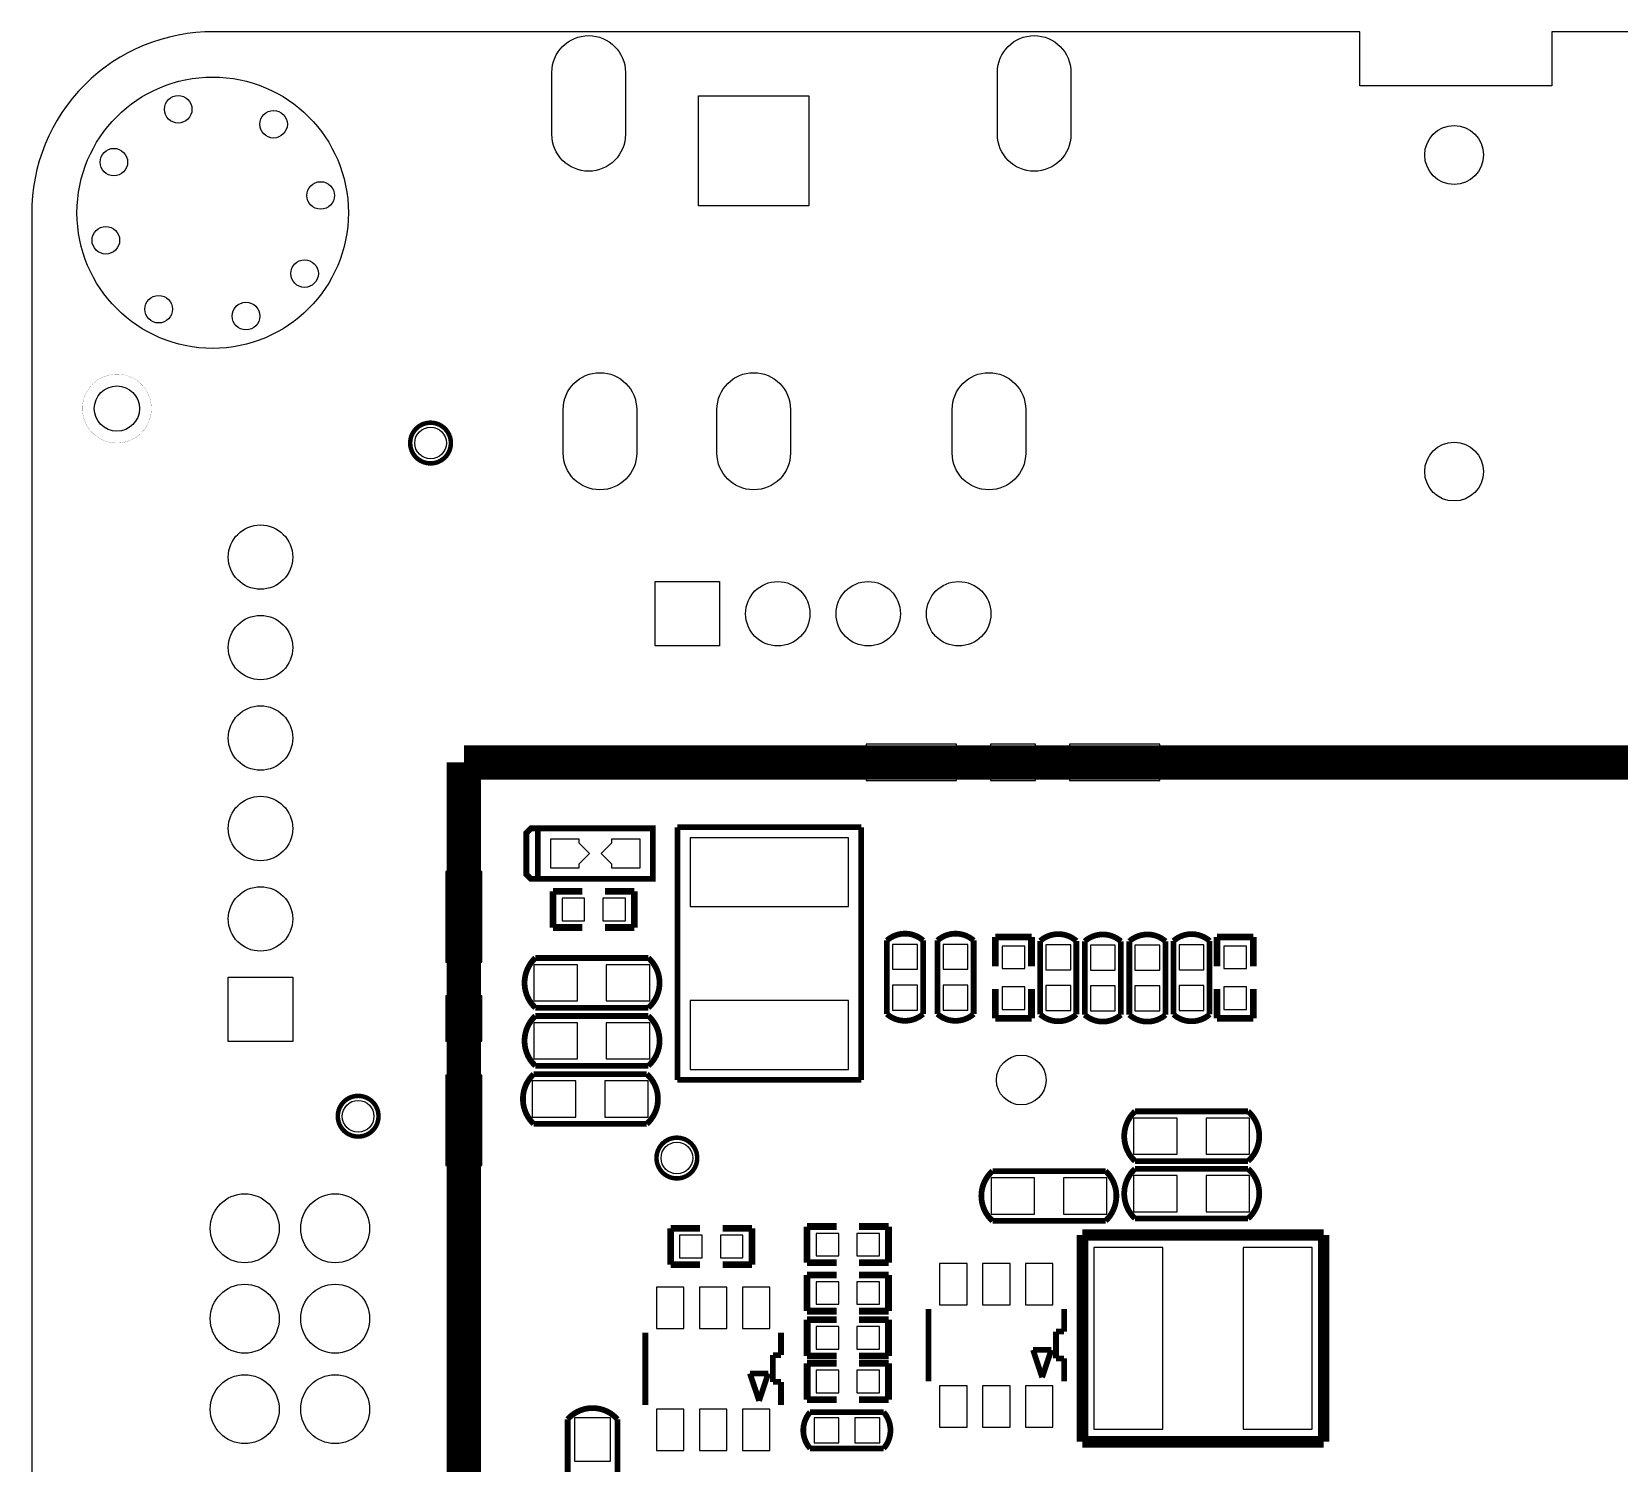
# Model space of a CAD drawing. Extents: x -3 to 180, y 0 to 107.
# Drawn here: x -3 to 32.1, y 75.41 to 107.06 of the extents above; entities that cross this region are included whole.
import ezdxf

# ---------------------------------------------------------------- set-up
doc = ezdxf.new("R2010")
doc.units = 0
doc.header["$MEASUREMENT"] = 0
for name, color, linetype in [('BG_OUTLINE', 254, 'CONTINUOUS'), ('BG_SILKSCREEN_BOTTOM', 141, 'CONTINUOUS'), ('PG_SILKSCREEN_BOTTOM', 85, 'CONTINUOUS'), ('PIN_BOTTOM', 5, 'CONTINUOUS')]:
    doc.layers.add(name, color=color, linetype=linetype)

msp = doc.modelspace()

# ---------------------------------------------------------------- linework, layer by layer
at = {"layer": 'BG_OUTLINE'}
msp.add_lwpolyline([(-2.999994, 103.031341), (-2.999994, 3.991813, 0.414214), (0.991819, 0), (176.017809, 0, 0.378859), (179.786788, 3.768979), (179.786788, 102.98717, 0.42493), (175.712984, 107.061), (166.5478, 107.060975), (166.5478, 97.5868), (152.3746, 97.5868), (152.3746, 107.060949), (46.3042, 107.06067), (46.3042, 105.8672), (42.0624, 105.8672), (42.0624, 107.06067), (30.607, 107.060644), (30.607, 105.8672), (26.3652, 105.8672), (26.3652, 107.060644), (1.029665, 107.060619, 0.418755)], format="xyb", close=True, dxfattribs=at)
at = {"layer": 'BG_SILKSCREEN_BOTTOM'}
for points in [[(125.9332, 90.9066, 0.762, 0.762, 0), (6.5532, 90.9066, 0.762, 0.762, 0)], [(6.5532, 90.9066, 0.762, 0.762, 0), (6.5532, 12.5984, 0.762, 0.762, 0)]]:
    msp.add_lwpolyline(points, format="xyseb", dxfattribs=at)
at = {"layer": 'PG_SILKSCREEN_BOTTOM'}
for points in [[(-0.3556, 98.7298, 0.003302, 0.003302, 1), (-1.8796, 98.7298, 0.003302, 0.003302, 1), (-0.3556, 98.7298, 0.003302, 0.003302, 0)], [(6.266688, 97.9678, 0.100101, 0.100101, 1), (5.366512, 97.9678, 0.100101, 0.100101, 1), (6.266688, 97.9678, 0.100101, 0.100101, 0)], [(8.18896, 89.44864, 0.127, 0.127, 0), (8.03656, 89.44864, 0.127, 0.127, 0), (7.93496, 89.34704, 0.127, 0.127, 0), (7.93496, 88.88984, 0.127, 0.127, 0)], [(8.18896, 88.33104, 0.127, 0.127, 0), (8.18896, 89.44864, 0.127, 0.127, 0), (10.72896, 89.44864, 0.127, 0.127, 0), (10.72896, 88.33104, 0.127, 0.127, 0), (8.18896, 88.33104, 0.127, 0.127, 0)], [(15.33906, 89.47404, 0.127, 0.127, 0), (11.27506, 89.47404, 0.127, 0.127, 0)], [(11.27506, 89.47404, 0.127, 0.127, 0), (11.27506, 83.88604, 0.127, 0.127, 0)], [(15.33906, 83.88604, 0.127, 0.127, 0), (15.33906, 89.47404, 0.127, 0.127, 0)], [(8.18896, 88.33104, 0.127, 0.127, 0), (8.03656, 88.33104, 0.127, 0.127, 0), (7.93496, 88.43264, 0.127, 0.127, 0), (7.93496, 88.88984, 0.127, 0.127, 0)], [(8.523503, 88.055399, 0.150089, 0.150089, 0), (8.523503, 87.255401, 0.150089, 0.150089, 0)], [(9.173489, 88.055399, 0.150089, 0.150089, 0), (8.523503, 88.055399, 0.150089, 0.150089, 0)], [(9.673311, 88.055399, 0.150089, 0.150089, 0), (10.323297, 88.055399, 0.150089, 0.150089, 0)], [(10.323297, 88.055399, 0.150089, 0.150089, 0), (10.323297, 87.255401, 0.150089, 0.150089, 0)], [(8.523503, 87.255401, 0.150089, 0.150089, 0), (9.173489, 87.255401, 0.150089, 0.150089, 0)], [(10.323297, 87.255401, 0.150089, 0.150089, 0), (9.673311, 87.255401, 0.150089, 0.150089, 0)], [(15.906801, 86.406711, 0.127, 0.127, 0), (15.906801, 86.9696, 0.127, 0.127, -0.37791), (16.706799, 86.9696, 0.127, 0.127, 0)], [(17.024401, 86.406711, 0.127, 0.127, 0), (17.024401, 86.9696, 0.127, 0.127, -0.37791), (17.824399, 86.9696, 0.127, 0.127, 0)], [(18.304561, 87.046537, 0.150089, 0.150089, 0), (19.104559, 87.046537, 0.150089, 0.150089, 0)], [(18.304561, 86.396551, 0.150089, 0.150089, 0), (18.304561, 87.046537, 0.150089, 0.150089, 0)], [(19.104559, 87.046537, 0.150089, 0.150089, 0), (19.104559, 86.396551, 0.150089, 0.150089, 0)], [(19.295161, 86.396551, 0.127, 0.127, 0), (19.295161, 86.95944, 0.127, 0.127, -0.37791), (20.095159, 86.95944, 0.127, 0.127, 0)], [(20.279893, 86.388626, 0.127, 0.127, 0), (20.279893, 86.951515, 0.127, 0.127, -0.37791), (21.079892, 86.951515, 0.127, 0.127, 0)], [(21.266201, 86.388677, 0.127, 0.127, 0), (21.266201, 86.951566, 0.127, 0.127, -0.37791), (22.066199, 86.951566, 0.127, 0.127, 0)], [(22.241561, 86.396652, 0.127, 0.127, 0), (22.241561, 86.959542, 0.127, 0.127, -0.37791), (23.041559, 86.959542, 0.127, 0.127, 0)], [(23.206761, 87.046613, 0.150089, 0.150089, 0), (23.206761, 86.396627, 0.150089, 0.150089, 0)], [(24.006759, 87.046613, 0.150089, 0.150089, 0), (23.206761, 87.046613, 0.150089, 0.150089, 0)], [(24.006759, 86.396627, 0.150089, 0.150089, 0), (24.006759, 87.046613, 0.150089, 0.150089, 0)], [(16.706799, 86.9696, 0.127, 0.127, 0), (16.706799, 86.406711, 0.127, 0.127, 0)], [(17.824399, 86.9696, 0.127, 0.127, 0), (17.824399, 86.406711, 0.127, 0.127, 0)], [(20.095159, 86.95944, 0.127, 0.127, 0), (20.095159, 86.396551, 0.127, 0.127, 0)], [(21.079892, 86.951515, 0.127, 0.127, 0), (21.079892, 86.388626, 0.127, 0.127, 0)], [(22.066199, 86.951566, 0.127, 0.127, 0), (22.066199, 86.388677, 0.127, 0.127, 0)], [(23.041559, 86.959542, 0.127, 0.127, 0), (23.041559, 86.396652, 0.127, 0.127, 0)], [(8.132877, 85.48243, 0.127, 0.127, -0.432734), (8.132877, 86.58225, 0.127, 0.127, 0)], [(8.132877, 86.58225, 0.127, 0.127, 0), (10.632694, 86.58225, 0.127, 0.127, -0.450474), (10.632694, 85.48243, 0.127, 0.127, 0)], [(16.706799, 86.406711, 0.127, 0.127, 0), (16.706799, 85.344, 0.127, 0.127, -0.37791), (15.906801, 85.344, 0.127, 0.127, 0)], [(15.906801, 85.344, 0.127, 0.127, 0), (15.906801, 86.406711, 0.127, 0.127, 0)], [(17.824399, 86.406711, 0.127, 0.127, 0), (17.824399, 85.344, 0.127, 0.127, -0.37791), (17.024401, 85.344, 0.127, 0.127, 0)], [(17.024401, 85.344, 0.127, 0.127, 0), (17.024401, 86.406711, 0.127, 0.127, 0)], [(20.095159, 86.396551, 0.127, 0.127, 0), (20.095159, 85.33384, 0.127, 0.127, -0.37791), (19.295161, 85.33384, 0.127, 0.127, 0)], [(19.295161, 85.33384, 0.127, 0.127, 0), (19.295161, 86.396551, 0.127, 0.127, 0)], [(21.079892, 86.388626, 0.127, 0.127, 0), (21.079892, 85.325915, 0.127, 0.127, -0.37791), (20.279893, 85.325915, 0.127, 0.127, 0)], [(20.279893, 85.325915, 0.127, 0.127, 0), (20.279893, 86.388626, 0.127, 0.127, 0)], [(22.066199, 86.388677, 0.127, 0.127, 0), (22.066199, 85.325966, 0.127, 0.127, -0.37791), (21.266201, 85.325966, 0.127, 0.127, 0)], [(21.266201, 85.325966, 0.127, 0.127, 0), (21.266201, 86.388677, 0.127, 0.127, 0)], [(23.041559, 86.396652, 0.127, 0.127, 0), (23.041559, 85.333942, 0.127, 0.127, -0.37791), (22.241561, 85.333942, 0.127, 0.127, 0)], [(22.241561, 85.333942, 0.127, 0.127, 0), (22.241561, 86.396652, 0.127, 0.127, 0)], [(18.304561, 85.896729, 0.150089, 0.150089, 0), (18.304561, 85.246743, 0.150089, 0.150089, 0)], [(19.104559, 85.246743, 0.150089, 0.150089, 0), (19.104559, 85.896729, 0.150089, 0.150089, 0)], [(23.206761, 85.24682, 0.150089, 0.150089, 0), (23.206761, 85.896806, 0.150089, 0.150089, 0)], [(24.006759, 85.896806, 0.150089, 0.150089, 0), (24.006759, 85.24682, 0.150089, 0.150089, 0)], [(8.132851, 84.19973, 0.127, 0.127, -0.432734), (8.132851, 85.29955, 0.127, 0.127, 0)], [(8.132851, 85.29955, 0.127, 0.127, 0), (10.632669, 85.29955, 0.127, 0.127, -0.450474), (10.632669, 84.19973, 0.127, 0.127, 0)], [(10.632694, 85.48243, 0.127, 0.127, 0), (8.132877, 85.48243, 0.127, 0.127, 0)], [(18.304561, 85.246743, 0.150089, 0.150089, 0), (19.104559, 85.246743, 0.150089, 0.150089, 0)], [(24.006759, 85.24682, 0.150089, 0.150089, 0), (23.206761, 85.24682, 0.150089, 0.150089, 0)], [(10.632669, 84.19973, 0.127, 0.127, 0), (8.132851, 84.19973, 0.127, 0.127, 0)], [(8.097291, 82.91449, 0.127, 0.127, -0.432734), (8.097291, 84.01431, 0.127, 0.127, 0)], [(8.097291, 84.01431, 0.127, 0.127, 0), (10.597109, 84.01431, 0.127, 0.127, -0.450474), (10.597109, 82.91449, 0.127, 0.127, 0)], [(11.27506, 83.88604, 0.127, 0.127, 0), (15.33906, 83.88604, 0.127, 0.127, 0)], [(4.666488, 83.0834, 0.100101, 0.100101, 1), (3.766312, 83.0834, 0.100101, 0.100101, 1), (4.666488, 83.0834, 0.100101, 0.100101, 0)], [(21.391651, 82.091479, 0.127, 0.127, -0.432734), (21.391651, 83.191299, 0.127, 0.127, 0)], [(21.391651, 83.191299, 0.127, 0.127, 0), (23.891469, 83.191299, 0.127, 0.127, -0.450474), (23.891469, 82.091479, 0.127, 0.127, 0)], [(10.597109, 82.91449, 0.127, 0.127, 0), (8.097291, 82.91449, 0.127, 0.127, 0)], [(11.712448, 82.15884, 0.100101, 0.100101, 1), (10.812272, 82.15884, 0.100101, 0.100101, 1), (11.712448, 82.15884, 0.100101, 0.100101, 0)], [(23.891469, 82.091479, 0.127, 0.127, 0), (21.391651, 82.091479, 0.127, 0.127, 0)], [(20.741869, 80.770781, 0.127, 0.127, 0), (18.242051, 80.770781, 0.127, 0.127, -0.450474), (18.242051, 81.870601, 0.127, 0.127, 0)], [(18.242051, 81.870601, 0.127, 0.127, 0), (20.741869, 81.870601, 0.127, 0.127, 0)], [(20.741869, 81.870601, 0.127, 0.127, -0.432734), (20.741869, 80.770781, 0.127, 0.127, 0)], [(21.391651, 80.821581, 0.127, 0.127, -0.432734), (21.391651, 81.921401, 0.127, 0.127, 0)], [(21.391651, 81.921401, 0.127, 0.127, 0), (23.891469, 81.921401, 0.127, 0.127, -0.450474), (23.891469, 80.821581, 0.127, 0.127, 0)], [(23.891469, 80.821581, 0.127, 0.127, 0), (21.391651, 80.821581, 0.127, 0.127, 0)], [(11.124336, 80.602963, 0.150089, 0.150089, 0), (11.124336, 79.802965, 0.150089, 0.150089, 0)], [(11.774322, 80.602963, 0.150089, 0.150089, 0), (11.124336, 80.602963, 0.150089, 0.150089, 0)], [(12.274144, 80.602963, 0.150089, 0.150089, 0), (12.92413, 80.602963, 0.150089, 0.150089, 0)], [(12.92413, 80.602963, 0.150089, 0.150089, 0), (12.92413, 79.802965, 0.150089, 0.150089, 0)], [(14.142212, 80.644136, 0.150089, 0.150089, 0), (14.142212, 79.844138, 0.150089, 0.150089, 0)], [(14.792198, 80.644136, 0.150089, 0.150089, 0), (14.142212, 80.644136, 0.150089, 0.150089, 0)], [(15.292019, 80.644136, 0.150089, 0.150089, 0), (15.942005, 80.644136, 0.150089, 0.150089, 0)], [(15.942005, 80.644136, 0.150089, 0.150089, 0), (15.942005, 79.844138, 0.150089, 0.150089, 0)], [(20.229474, 80.45704, 0.254, 0.254, 0), (25.563474, 80.45704, 0.254, 0.254, 0)], [(20.229474, 75.88504, 0.254, 0.254, 0), (20.229474, 80.45704, 0.254, 0.254, 0)], [(25.563474, 80.45704, 0.254, 0.254, 0), (25.563474, 75.88504, 0.254, 0.254, 0)], [(11.124336, 79.802965, 0.150089, 0.150089, 0), (11.774322, 79.802965, 0.150089, 0.150089, 0)], [(12.92413, 79.802965, 0.150089, 0.150089, 0), (12.274144, 79.802965, 0.150089, 0.150089, 0)], [(14.142212, 79.844138, 0.150089, 0.150089, 0), (14.792198, 79.844138, 0.150089, 0.150089, 0)], [(15.942005, 79.844138, 0.150089, 0.150089, 0), (15.292019, 79.844138, 0.150089, 0.150089, 0)], [(14.142212, 79.574339, 0.150089, 0.150089, 0), (14.792198, 79.574339, 0.150089, 0.150089, 0)], [(14.142212, 78.774341, 0.150089, 0.150089, 0), (14.142212, 79.574339, 0.150089, 0.150089, 0)], [(15.942005, 79.574339, 0.150089, 0.150089, 0), (15.292019, 79.574339, 0.150089, 0.150089, 0)], [(15.942005, 78.774341, 0.150089, 0.150089, 0), (15.942005, 79.574339, 0.150089, 0.150089, 0)], [(14.792198, 78.774341, 0.150089, 0.150089, 0), (14.142212, 78.774341, 0.150089, 0.150089, 0)], [(14.142314, 78.583739, 0.150089, 0.150089, 0), (14.7923, 78.583739, 0.150089, 0.150089, 0)], [(14.142314, 77.783741, 0.150089, 0.150089, 0), (14.142314, 78.583739, 0.150089, 0.150089, 0)], [(15.292019, 78.774341, 0.150089, 0.150089, 0), (15.942005, 78.774341, 0.150089, 0.150089, 0)], [(15.942107, 78.583739, 0.150089, 0.150089, 0), (15.292121, 78.583739, 0.150089, 0.150089, 0)], [(15.942107, 77.783741, 0.150089, 0.150089, 0), (15.942107, 78.583739, 0.150089, 0.150089, 0)], [(16.823461, 78.81874, 0.127, 0.127, 0), (16.823461, 77.21854, 0.127, 0.127, 0)], [(19.823659, 78.32344, 0.127, 0.127, 0), (19.823659, 78.81874, 0.127, 0.127, 0)], [(10.564901, 78.29804, 0.127, 0.127, 0), (10.564901, 76.69784, 0.127, 0.127, 0)], [(13.565099, 77.80274, 0.127, 0.127, 0), (13.565099, 78.29804, 0.127, 0.127, 0)], [(19.64436, 78.32344, 0.127, 0.127, 0), (19.823659, 78.32344, 0.127, 0.127, 0)], [(19.64436, 77.729029, 0.127, 0.127, 0), (19.64436, 78.32344, 0.127, 0.127, 0)], [(19.13636, 77.918539, 0.127, 0.127, 0), (19.33956, 77.310742, 0.127, 0.127, 0)], [(19.54276, 77.918539, 0.127, 0.127, 0), (19.13636, 77.918539, 0.127, 0.127, 0)], [(19.33956, 77.310742, 0.127, 0.127, 0), (19.54276, 77.918539, 0.127, 0.127, 0)], [(13.3858, 77.80274, 0.127, 0.127, 0), (13.565099, 77.80274, 0.127, 0.127, 0)], [(13.3858, 77.208329, 0.127, 0.127, 0), (13.3858, 77.80274, 0.127, 0.127, 0)], [(14.7923, 77.783741, 0.150089, 0.150089, 0), (14.142314, 77.783741, 0.150089, 0.150089, 0)], [(14.142314, 77.618539, 0.150089, 0.150089, 0), (14.7923, 77.618539, 0.150089, 0.150089, 0)], [(14.142314, 76.818541, 0.150089, 0.150089, 0), (14.142314, 77.618539, 0.150089, 0.150089, 0)], [(15.292121, 77.783741, 0.150089, 0.150089, 0), (15.942107, 77.783741, 0.150089, 0.150089, 0)], [(15.942107, 77.618539, 0.150089, 0.150089, 0), (15.292121, 77.618539, 0.150089, 0.150089, 0)], [(15.942107, 76.818541, 0.150089, 0.150089, 0), (15.942107, 77.618539, 0.150089, 0.150089, 0)], [(19.823659, 77.729029, 0.127, 0.127, 0), (19.64436, 77.729029, 0.127, 0.127, 0)], [(19.823659, 77.21854, 0.127, 0.127, 0), (19.823659, 77.729029, 0.127, 0.127, 0)], [(12.8778, 77.397839, 0.127, 0.127, 0), (13.081, 76.790042, 0.127, 0.127, 0)], [(13.2842, 77.397839, 0.127, 0.127, 0), (12.8778, 77.397839, 0.127, 0.127, 0)], [(13.081, 76.790042, 0.127, 0.127, 0), (13.2842, 77.397839, 0.127, 0.127, 0)], [(13.565099, 77.208329, 0.127, 0.127, 0), (13.3858, 77.208329, 0.127, 0.127, 0)], [(13.565099, 76.69784, 0.127, 0.127, 0), (13.565099, 77.208329, 0.127, 0.127, 0)], [(14.7923, 76.818541, 0.150089, 0.150089, 0), (14.142314, 76.818541, 0.150089, 0.150089, 0)], [(15.292121, 76.818541, 0.150089, 0.150089, 0), (15.942107, 76.818541, 0.150089, 0.150089, 0)], [(8.84809, 73.883291, 0.127, 0.127, 0), (8.84809, 76.383109, 0.127, 0.127, -0.450474), (9.94791, 76.383109, 0.127, 0.127, 0)], [(15.271471, 75.739041, 0.127, 0.127, 0), (14.20876, 75.739041, 0.127, 0.127, -0.37791), (14.20876, 76.539039, 0.127, 0.127, 0)], [(14.20876, 76.539039, 0.127, 0.127, 0), (15.271471, 76.539039, 0.127, 0.127, 0)], [(15.271471, 76.539039, 0.127, 0.127, 0), (15.83436, 76.539039, 0.127, 0.127, -0.37791), (15.83436, 75.739041, 0.127, 0.127, 0)], [(9.94791, 76.383109, 0.127, 0.127, 0), (9.94791, 73.883291, 0.127, 0.127, 0)], [(25.563474, 75.88504, 0.254, 0.254, 0), (20.229474, 75.88504, 0.254, 0.254, 0)], [(15.83436, 75.739041, 0.127, 0.127, 0), (15.271471, 75.739041, 0.127, 0.127, 0)]]:
    msp.add_lwpolyline(points, format="xyseb", dxfattribs=at)
at = {"layer": 'PIN_BOTTOM'}
for points in [[(10.12538, 106.162704), (10.12538, 104.791104, -1), (8.49978, 104.791104), (8.49978, 106.162704, -1)], [(19.975601, 106.162704), (19.975601, 104.791104, -1), (18.350001, 104.791104), (18.350001, 106.162704, -1)], [(10.374884, 98.710801), (10.374884, 97.745601, -1), (8.749284, 97.745601), (8.749284, 98.710801, -1)], [(13.774903, 98.710801), (13.774903, 97.745601, -1), (12.149303, 97.745601), (12.149303, 98.710801, -1)], [(18.974791, 98.710801), (18.974791, 97.745601, -1), (17.349191, 97.745601), (17.349191, 98.710801, -1)]]:
    msp.add_lwpolyline(points, format="xyb", close=True, dxfattribs=at)
for points in [[(11.74369, 103.2097), (11.74369, 105.6481), (14.18209, 105.6481), (14.18209, 103.2097)], [(10.781487, 93.481347), (10.781487, 94.905347), (12.205487, 94.905347), (12.205487, 93.481347)], [(17.444491, 90.50655), (17.444491, 91.30665), (15.444495, 91.30665), (15.444495, 90.50655)], [(19.194399, 90.50655), (19.194399, 91.30665), (18.194401, 91.30665), (18.194401, 90.50655)], [(21.944305, 90.50655), (21.944305, 91.30665), (19.944309, 91.30665), (19.944309, 90.50655)], [(8.46836, 88.57234), (9.10336, 88.57234), (9.10336, 88.64854), (9.10336, 88.66124), (9.33196, 88.88984), (9.10336, 89.11844), (9.10336, 89.20734), (8.46836, 89.20734)], [(10.44956, 89.20734), (9.81456, 89.20734), (9.81456, 89.13114), (9.81456, 89.11844), (9.58596, 88.88984), (9.81456, 88.66124), (9.81456, 88.57234), (10.44956, 88.57234)], [(15.057107, 89.240093), (11.557013, 89.240093), (11.557013, 87.720183), (15.057107, 87.720183)], [(6.95325, 88.492305), (6.15315, 88.492305), (6.15315, 86.492309), (6.95325, 86.492309)], [(9.223273, 87.405439), (9.223273, 87.905336), (8.723376, 87.905336), (8.723376, 87.405439)], [(10.123449, 87.405439), (10.123449, 87.905336), (9.623552, 87.905336), (9.623552, 87.405439)], [(16.031845, 86.331933), (16.581755, 86.331933), (16.581755, 86.881843), (16.031845, 86.881843)], [(17.149445, 86.331933), (17.699355, 86.331933), (17.699355, 86.881843), (17.149445, 86.881843)], [(18.954509, 86.846677), (18.454611, 86.846677), (18.454611, 86.346779), (18.954509, 86.346779)], [(19.420205, 86.321773), (19.970115, 86.321773), (19.970115, 86.871683), (19.420205, 86.871683)], [(20.404938, 86.313848), (20.954848, 86.313848), (20.954848, 86.863758), (20.404938, 86.863758)], [(21.391245, 86.313899), (21.941155, 86.313899), (21.941155, 86.863809), (21.391245, 86.863809)], [(22.366605, 86.321875), (22.916515, 86.321875), (22.916515, 86.871785), (22.366605, 86.871785)], [(23.356811, 86.346856), (23.856709, 86.346856), (23.856709, 86.846753), (23.356811, 86.846753)], [(9.062745, 85.63229), (9.062745, 86.43239), (8.102651, 86.43239), (8.102651, 85.63229)], [(10.662945, 85.63229), (10.662945, 86.43239), (9.702851, 86.43239), (9.702851, 85.63229)], [(2.7694, 84.7336), (1.3454, 84.7336), (1.3454, 86.1576), (2.7694, 86.1576)], [(6.95325, 85.742399), (6.15315, 85.742399), (6.15315, 84.742401), (6.95325, 84.742401)], [(15.057107, 85.639897), (11.557013, 85.639897), (11.557013, 84.119987), (15.057107, 84.119987)], [(16.031845, 85.431757), (16.581755, 85.431757), (16.581755, 85.981667), (16.031845, 85.981667)], [(17.149445, 85.431757), (17.699355, 85.431757), (17.699355, 85.981667), (17.149445, 85.981667)], [(18.954509, 85.946501), (18.454611, 85.946501), (18.454611, 85.446603), (18.954509, 85.446603)], [(19.420205, 85.421597), (19.970115, 85.421597), (19.970115, 85.971507), (19.420205, 85.971507)], [(20.404938, 85.413672), (20.954848, 85.413672), (20.954848, 85.963582), (20.404938, 85.963582)], [(21.391245, 85.413723), (21.941155, 85.413723), (21.941155, 85.963633), (21.391245, 85.963633)], [(22.366605, 85.421699), (22.916515, 85.421699), (22.916515, 85.971609), (22.366605, 85.971609)], [(23.356811, 85.44668), (23.856709, 85.44668), (23.856709, 85.946577), (23.356811, 85.946577)], [(9.06272, 84.34959), (9.06272, 85.14969), (8.102625, 85.14969), (8.102625, 84.34959)], [(10.66292, 84.34959), (10.66292, 85.14969), (9.702825, 85.14969), (9.702825, 84.34959)], [(6.95325, 83.992491), (6.15315, 83.992491), (6.15315, 81.992495), (6.95325, 81.992495)], [(9.02716, 83.06435), (9.02716, 83.86445), (8.067065, 83.86445), (8.067065, 83.06435)], [(10.62736, 83.06435), (10.62736, 83.86445), (9.667265, 83.86445), (9.667265, 83.06435)], [(22.32152, 82.241339), (22.32152, 83.041439), (21.361425, 83.041439), (21.361425, 82.241339)], [(23.92172, 82.241339), (23.92172, 83.041439), (22.961625, 83.041439), (22.961625, 82.241339)], [(18.211813, 81.720741), (18.211813, 80.920641), (19.171907, 80.920641), (19.171907, 81.720741)], [(19.812013, 81.720741), (19.812013, 80.920641), (20.772107, 80.920641), (20.772107, 81.720741)], [(22.32152, 80.971441), (22.32152, 81.771541), (21.361425, 81.771541), (21.361425, 80.971441)], [(23.92172, 80.971441), (23.92172, 81.771541), (22.961625, 81.771541), (22.961625, 80.971441)], [(11.824106, 79.953002), (11.824106, 80.4529), (11.324209, 80.4529), (11.324209, 79.953002)], [(12.724282, 79.953002), (12.724282, 80.4529), (12.224385, 80.4529), (12.224385, 79.953002)], [(14.841982, 79.994176), (14.841982, 80.494073), (14.342085, 80.494073), (14.342085, 79.994176)], [(15.742158, 79.994176), (15.742158, 80.494073), (15.242261, 80.494073), (15.242261, 79.994176)], [(20.483474, 80.17764), (20.483474, 76.16444), (22.007474, 76.16444), (22.007474, 80.17764)], [(23.783493, 80.17764), (23.783493, 76.16444), (25.307493, 76.16444), (25.307493, 80.17764)], [(17.678349, 78.91145), (17.678349, 79.82585), (17.068749, 79.82585), (17.068749, 78.91145)], [(18.62836, 78.91145), (18.62836, 79.82585), (18.01876, 79.82585), (18.01876, 78.91145)], [(19.578371, 78.91145), (19.578371, 79.82585), (18.968771, 79.82585), (18.968771, 78.91145)], [(14.342072, 79.424289), (14.342072, 78.924391), (14.841969, 78.924391), (14.841969, 79.424289)], [(15.242248, 79.424289), (15.242248, 78.924391), (15.742145, 78.924391), (15.742145, 79.424289)], [(11.419789, 78.39075), (11.419789, 79.30515), (10.810189, 79.30515), (10.810189, 78.39075)], [(12.3698, 78.39075), (12.3698, 79.30515), (11.7602, 79.30515), (11.7602, 78.39075)], [(13.319811, 78.39075), (13.319811, 79.30515), (12.710211, 79.30515), (12.710211, 78.39075)], [(14.342173, 78.433689), (14.342173, 77.933791), (14.842071, 77.933791), (14.842071, 78.433689)], [(15.24235, 78.433689), (15.24235, 77.933791), (15.742247, 77.933791), (15.742247, 78.433689)], [(14.342173, 77.468489), (14.342173, 76.968591), (14.842071, 76.968591), (14.842071, 77.468489)], [(15.24235, 77.468489), (15.24235, 76.968591), (15.742247, 76.968591), (15.742247, 77.468489)], [(17.678349, 76.21143), (17.678349, 77.12583), (17.068749, 77.12583), (17.068749, 76.21143)], [(18.62836, 76.21143), (18.62836, 77.12583), (18.01876, 77.12583), (18.01876, 76.21143)], [(19.578371, 76.21143), (19.578371, 77.12583), (18.968771, 77.12583), (18.968771, 76.21143)], [(11.419789, 75.69073), (11.419789, 76.60513), (10.810189, 76.60513), (10.810189, 75.69073)], [(12.3698, 75.69073), (12.3698, 76.60513), (11.7602, 76.60513), (11.7602, 75.69073)], [(13.319811, 75.69073), (13.319811, 76.60513), (12.710211, 76.60513), (12.710211, 75.69073)], [(9.79805, 76.413347), (8.99795, 76.413347), (8.99795, 75.453253), (9.79805, 75.453253)], [(14.296517, 76.413995), (14.296517, 75.864085), (14.846427, 75.864085), (14.846427, 76.413995)], [(15.196693, 76.413995), (15.196693, 75.864085), (15.746603, 75.864085), (15.746603, 76.413995)]]:
    msp.add_lwpolyline(points, close=True, dxfattribs=at)
for centre, radius in [((0.999998, 103.061008), 2.999994), ((0.237998, 105.347008), 0.3048), ((2.346198, 105.016808), 0.3048), ((28.446501, 104.33652), 0.649999), ((-1.184402, 104.178608), 0.3048), ((3.387598, 103.442008), 0.3048), ((-1.362202, 102.451408), 0.3048), ((3.031998, 101.714808), 0.3048), ((-0.193802, 100.927408), 0.3048), ((1.736598, 100.775008), 0.3048), ((-1.1176, 98.7298), 0.499999), ((5.8166, 97.9678), 0.349999), ((28.446501, 97.336508), 0.649999), ((2.0574, 95.445605), 0.712), ((13.493496, 94.19336), 0.712), ((15.493492, 94.19336), 0.712), ((17.493488, 94.19336), 0.712), ((2.0574, 93.445609), 0.712), ((2.0574, 91.445588), 0.712), ((2.0574, 89.445592), 0.712), ((2.0574, 87.445596), 0.712), ((18.877255, 83.884135), 0.55005), ((4.2164, 83.0834), 0.349999), ((11.26236, 82.15884), 0.349999), ((1.708404, 80.605884), 0.762), ((3.7084, 80.605884), 0.762), ((1.708404, 78.605888), 0.762), ((3.7084, 78.605888), 0.762), ((1.708404, 76.605892), 0.762), ((3.7084, 76.605892), 0.762)]:
    msp.add_circle(centre, radius, dxfattribs=at)

doc.saveas('drawing.dxf')
